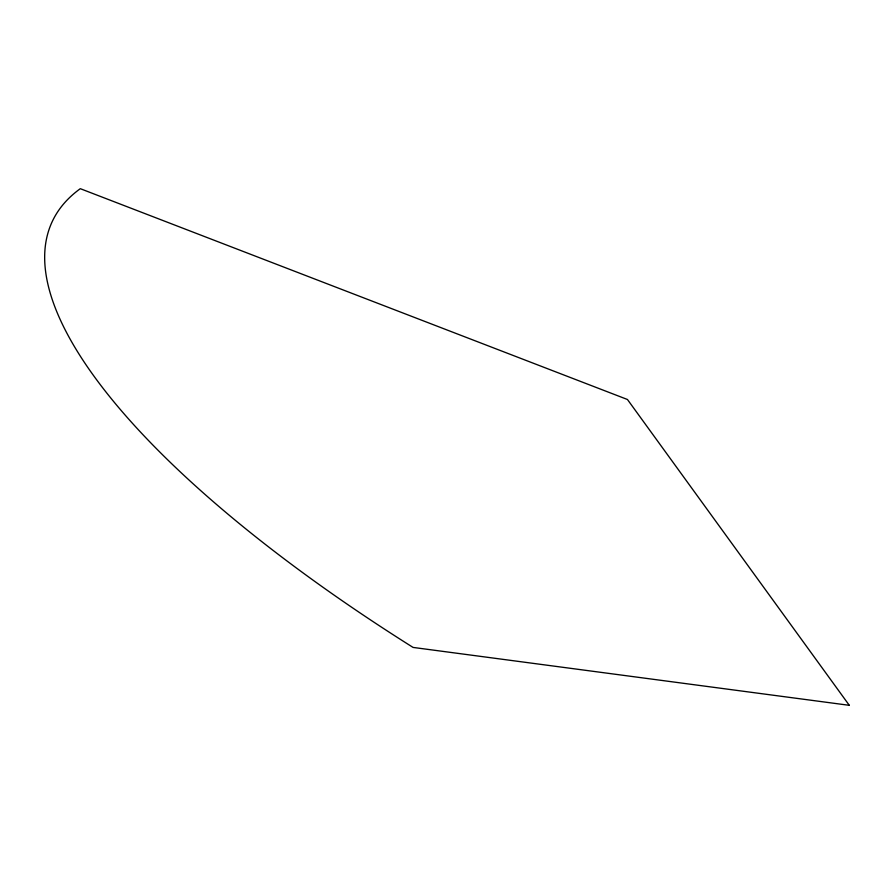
<?xml version="1.0" encoding="UTF-8"?>
<svg xmlns="http://www.w3.org/2000/svg" width="894" height="894" viewBox="0 0 894 894"><rect width="100%" height="100%" fill="white"/><g stroke="black" fill="none" stroke-linecap="round" stroke-linejoin="round"><path stroke-width="1.34" d="M849.3 705.321L413.084 647.424A776.07 243.682 25.6 0 1 80.304 188.679L627.454 399.495L849.3 705.321"/></g></svg>
